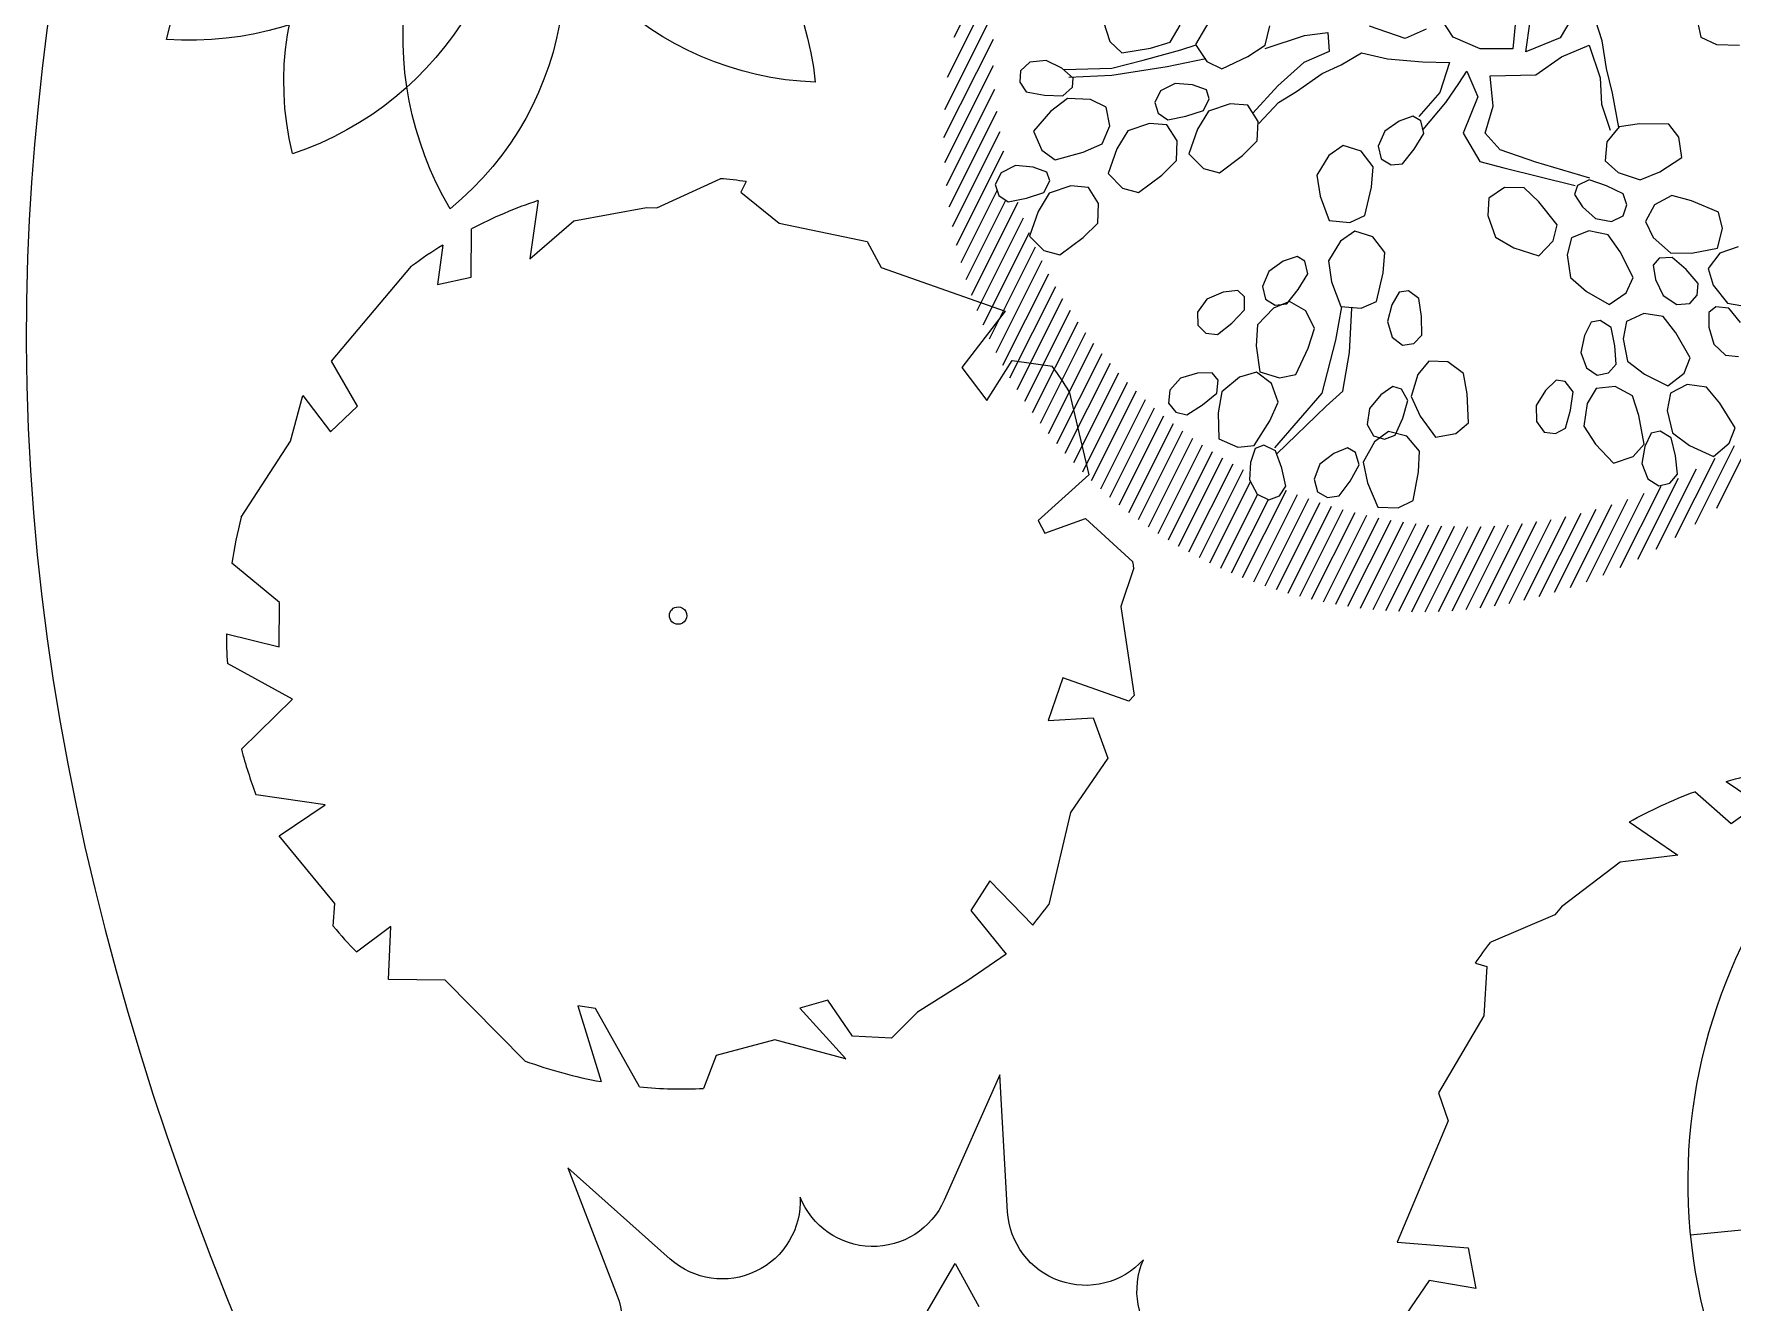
# Model space of a CAD drawing. Extents: x -809667 to 586099, y 3084146 to 3634412.
# Drawn here: x 381299.208 to 381301.849, y 3084288.711 to 3084290.684 of the extents above; entities that cross this region are included whole.
import ezdxf

# ---------------------------------------------------------------- set-up
doc = ezdxf.new("R2010")
doc.units = 0
doc.header["$LTSCALE"] = 0.5
doc.linetypes.add('CONTINOUS', pattern=[0])
doc.layers.get('0').update_dxf_attribs({"linetype": 'CONTINUOUS'})
for name, color, linetype in [('A-S-TREE', 95, 'CONTINUOUS'), ('TREE', 3, 'CONTINUOUS'), ('文字', 7, 'CONTINUOUS'), ('树', 3, 'CONTINUOUS')]:
    doc.layers.add(name, color=color, linetype=linetype)

# ---------------------------------------------------------------- blocks, each defined once
blk = doc.blocks.new('*E54')
at = {"layer": 'TREE', "color": 0}
blk.add_ellipse((-2.37, 3.565), major_axis=(2.696, 1.394), ratio=1, start_param=0.518575, end_param=0.519414, dxfattribs=at)
blk = doc.blocks.new('A$C4C586FE1')
at = {"layer": 'TREE', "color": 0}
for p, q in [((1100.1, 2800.7), (873.4, 2660.3)), ((1294, 2743), (1192.9, 2818.9)), ((1417.9, 2836.2), (1388.9, 2616.6)), ((1786.8, 2659.7), (1417.9, 2836.2)), ((1261.1, 2599.4), (1294, 2743)), ((873.4, 2660.3), (885.1, 2448.8)), ((1875, 2685.7), (1786.8, 2659.7)), ((2107.7, 2532.3), (1875, 2685.7)), ((1388.9, 2616.6), (1261.1, 2599.4)), ((570, 2555.2), (514.1, 2441.5)), ((785.3, 2557.2), (585.3, 2566.4)), ((841.8, 2435.9), (785.3, 2557.2)), ((2272.6, 2551), (2260.8, 2515.8)), ((2260.8, 2515.8), (2107.7, 2532.3)), ((2410.9, 2296.6), (2336, 2500.2)), ((514.1, 2441.5), (288.4, 2275.8)), ((885.1, 2448.8), (841.8, 2435.9)), ((288.4, 2275.8), (287.5, 2250.5)), ((2434.2, 2275.2), (2410.9, 2296.6)), ((2564.8, 2085.9), (2434.2, 2275.2)), ((287.5, 2250.5), (483.5, 2157.2)), ((329.8, 2135.9), (208.1, 2079)), ((422.4, 2031.4), (329.8, 2135.9)), ((483.5, 2157.2), (422.4, 2031.4)), ((208.1, 2079), (170.6, 1878.4)), ((2577.2, 1905.4), (2564.8, 2085.9)), ((2688, 2051.3), (2577.2, 1905.4)), ((170.6, 1878.4), (15.6, 1628.2)), ((2666.2, 1735.2), (2771.9, 1843.1)), ((2799.1, 1743.9), (2724.5, 1645.7)), ((2724.5, 1645.7), (2666.2, 1735.2)), ((2787.7, 1243.8), (2821.3, 1628.8)), ((5.9, 1547.3), (197.8, 1550.3)), ((197.8, 1550.3), (173.3, 1443)), ((173.3, 1443), (0, 1424.7)), ((0, 1424.7), (27, 1278.9)), ((27, 1278.9), (66.8, 1102)), ((2631.6, 1201.9), (2787.7, 1243.8)), ((2635, 1085.7), (2631.6, 1201.9)), ((67, 987.7), (66.8, 1102)), ((2775.3, 1105.3), (2635, 1085.7)), ((2702, 977.7), (2775.3, 1105.3)), ((67, 987.7), (157.2, 906.4)), ((2642.7, 701.9), (2702, 977.7)), ((157.2, 906.4), (291.2, 931.2)), ((291.2, 931.2), (334.9, 852.4)), ((334.9, 852.4), (122.2, 842.3)), ((122.7, 841.2), (319.7, 727.5)), ((319.7, 727.5), (413.9, 564.3)), ((2274.5, 500.5), (2371.1, 598.9)), ((2371.1, 598.9), (2562.8, 580.2)), ((413.9, 564.3), (369.3, 463.8)), ((2418.9, 412.8), (2274.5, 500.5)), ((513.2, 326.3), (782.8, 401.8)), ((782.8, 401.8), (827.4, 368.4)), ((2129.9, 415.1), (2351.7, 350.2)), ((2132, 192.5), (2129.9, 415.1)), ((827.4, 368.4), (609.7, 253.1)), ((1825.7, 254.4), (1999.5, 124.4)), ((1858.7, 85.1), (1825.7, 254.4)), ((1175.5, 133.3), (821.4, 131.7)), ((1175.5, 133.3), (1301.7, 9.6)), ((1301.7, 9.6), (1413.5, 131.8)), ((1413.5, 131.8), (1432.3, 0)), ((1540.1, 5.2), (1587.1, 58.5)), ((1587.1, 58.5), (1858.7, 85.1))]:
    blk.add_line(p, q, dxfattribs=at)
at = {"layer": 'TREE', "color": 0, "extrusion": (0, 0, -1)}
for major_axis, start_param, end_param in [((1003, 1003), -1.011805, -0.945114), ((1003, 1003), -1.426629, -1.413216), ((1003, 1003), -0.139248, -0.081961), ((839.1, 1143.7), 0.475418, 0.633835), ((1003, 1003), 0.553886, 0.636541), ((1003, 1003), 4.017991, 4.075425), ((1003, 1003), 1.314933, 1.417635), ((839.5, 1143.4), 3.200433, 3.340883), ((1003, 1003), 1.573401, 1.638153), ((839.3, 1143.5), 2.942836, 3.115157), ((1003, 1003), 1.829101, 1.934165), ((1003, 1003), 2.270337, 2.346427)]:
    blk.add_ellipse((1418.5, 1418.4), major_axis=major_axis, ratio=1, start_param=start_param, end_param=end_param, dxfattribs=at)
at = {"layer": 'TREE', "color": 0, "linetype": 'Continuous'}
for start_param, end_param in [(0.01341, 3.155003), (3.155003, 6.296595)]:
    blk.add_ellipse((1466.4, 1447.2), major_axis=(19.2, 19.2), ratio=1, start_param=start_param, end_param=end_param, dxfattribs=at)
at = {"layer": 'TREE', "color": 8, "linetype": 'CONTINOUS', "extrusion": (0, 0, -1), "xscale": 467.4085850556439, "yscale": 467.4085850556439, "zscale": -467.4085850556439, "rotation": 278.9250190116231}
blk.add_blockref('*E54', (-2892.7, 65.8), dxfattribs=at)
blk = doc.blocks.new('A$C46A015EA')
at = {"layer": '树', "color": 0, "linetype": 'Continuous'}
for centre, radius, start, end in [((1.328, 4.096), 1.969, 227.5644, 31.3305), ((0.798, 3.475), 1.995, 251.8163, 53.749), ((3.771, 4.188), 2.005, 153.4396, 313.5861), ((4.101, 3.626), 1.85, 126.1691, 303.0486), ((2.09, 4.411), 1.899, 199.3601, 10.491), ((4.644, 2.796), 2.077, 109.3184, 262.8778), ((0.796, 2.582), 1.783, 359.791, 92.4715), ((2.814, 4.682), 2.119, 188.6399, 263.6226), ((0.762, 1.899), 1.939, 297.0245, 103.8489), ((1.257, 1.36), 1.796, 310.7789, 134.4149), ((3.957, 1.204), 1.944, 51.9802, 218.2571), ((3.546, 0.815), 2.009, 38.8778, 198.6816), ((2.13, 0.326), 2.294, 10.2667, 147.1518)]:
    blk.add_arc(centre, radius, start, end, dxfattribs=at)
blk = doc.blocks.new('TREE1')
at = {"layer": 'A-S-TREE', "color": 0}
blk.add_line((-50, 23), (629, -3920), dxfattribs=at)
blk.add_ellipse((-50, 22), major_axis=(4000, 0), ratio=1, dxfattribs=at)
blk = doc.blocks.new('T-7')
at = {"layer": 'TREE', "color": 8, "ltscale": 200, "xscale": 0.4020618556701031, "yscale": 0.4020618556701031, "zscale": 0.4020618556701031, "rotation": 199.2879054791862}
blk.add_blockref('TREE1', (4.1, 110.4), dxfattribs=at)
blk = doc.blocks.new('紫薇')
at = {"color": 0}
for p, q in [((508.8, 175.5), (417.1, 267.1)), ((528.7, 137.8), (442.7, 223.9)), ((542.3, 106.5), (458.9, 190)), ((552.4, 78.8), (470.5, 160.7)), ((355, 141.2), (355.4, 119.6)), ((424.9, 121.7), (441.6, 125.6)), ((441.6, 125.6), (454.1, 120)), ((559.9, 53.6), (479.1, 134.4)), ((295.2, 99), (279.8, 112.7)), ((355.4, 119.6), (347, 104.3)), ((404, 95.4), (411.8, 108.8)), ((411.8, 108.8), (424.9, 121.7)), ((454.1, 120), (458.5, 108.8)), ((458.5, 108.8), (455.2, 97.1)), ((565.7, 30.2), (485.7, 110.1)), ((249.9, 106.4), (270.8, 88.4)), ((328.3, 90), (287.2, 87.6)), ((316.8, 99.4), (295.2, 99)), ((347, 104.3), (316.8, 99.4)), ((362.1, 92.4), (328.3, 90)), ((410.5, 106.9), (362.1, 92.4)), ((364.5, 85.1), (408, 97.2)), ((407.5, 86.4), (404, 95.4)), ((455.2, 97.1), (438, 87.9)), ((201.6, 64.6), (190.7, 82.1)), ((270.8, 88.4), (265.1, 67.5)), ((265.4, 70.7), (306.5, 75.5)), ((287.2, 87.6), (270.3, 87.6)), ((306.5, 75.5), (364.5, 85.1)), ((393.8, 68.2), (416.4, 76.9)), ((420, 80.9), (407.5, 86.4)), ((416.4, 76.9), (437.4, 69.5)), ((438, 87.9), (420, 80.9)), ((570, 8.1), (490.7, 87.5)), ((159.1, 61), (134.9, 56.2)), ((134.9, 56.2), (139.8, 36.8)), ((202.6, 61), (159.1, 61)), ((222.5, 58.9), (201.6, 64.6)), ((252.8, 55.2), (222.5, 58.9)), ((265.1, 67.5), (252.8, 55.2)), ((287.2, 48.9), (304.1, 56.2)), ((304.1, 56.2), (321, 53.7)), ((321, 53.7), (330.7, 44.1)), ((380.7, 55.3), (393.8, 68.2)), ((383.1, 35.6), (380.7, 55.3)), ((437.4, 69.5), (461, 55.4)), ((461, 55.4), (459, 33.9)), ((573.2, -12.7), (494.4, 66.1)), ((11.6, 10.3), (21.3, 46.5)), ((60, 24.8), (91.4, 48.9)), ((139.8, 36.8), (168.8, 34.4)), ((275.1, 39.3), (287.2, 48.9)), ((275.1, 29.6), (275.1, 39.3)), ((330.7, 44.1), (330.7, 32)), ((575.4, -32.6), (497, 45.8)), ((35.8, 27.2), (60, 24.8)), ((108.3, 24.8), (84.2, 10.3)), ((132.5, 19.9), (108.3, 24.8)), ((154.3, 17.5), (132.5, 19.9)), ((168.8, 34.4), (202.6, 19.9)), ((202.6, 19.9), (236.4, 0.6)), ((284.8, 19.9), (275.1, 29.6)), ((304.1, 19.9), (284.8, 19.9)), ((323.4, 22.3), (304.1, 19.9)), ((330.7, 32), (323.4, 22.3)), ((325.9, 17.5), (342.8, 24.8)), ((342.8, 24.8), (367, 24.8)), ((367, 24.8), (383.9, 10.3)), ((396.9, 20.2), (383.1, 35.6)), ((418.4, 18.1), (396.9, 20.2)), ((448.9, 19.6), (418.4, 18.1)), ((459, 33.9), (448.9, 19.6)), ((461.2, 10.3), (473.3, 19.9)), ((473.3, 19.9), (490.2, 27.2)), ((490.2, 27.2), (507.1, 24.8)), ((499.2, 25.9), (498.8, 26.3)), ((507.1, 24.8), (516.8, 15.1)), ((-56, -28.4), (-70.5, 0.6)), ((-56, 5.4), (-43.9, -21.1)), ((-11.6, -10.3), (11.6, 10.3)), ((84.2, 10.3), (50.3, -4.2)), ((185.7, 7.9), (154.3, 17.5)), ((207.4, 3), (185.7, 7.9)), ((234, -11.5), (207.4, 3)), ((234, -9.1), (238.9, 10.3)), ((238.9, 10.3), (255.8, 17.5)), ((255.8, 17.5), (279.9, 17.5)), ((279.9, 17.5), (296.9, 3)), ((296.9, 3), (313.8, -18.7)), ((321, -1.8), (325.9, 17.5)), ((383.9, 10.3), (400.8, -11.5)), ((461.2, 0.6), (461.2, 10.3)), ((470.9, -9.1), (461.2, 0.6)), ((516.8, 3), (509.6, -6.6)), ((516.8, 15.1), (516.8, 3)), ((576.7, -51.6), (516.8, 8.3)), ((-111.6, -11.5), (-94.7, -26)), ((-43.9, -21.1), (-11.6, -10.3)), ((50.3, -4.2), (23.7, -13.9)), ((23.7, -13.9), (43.1, -40.5)), ((241.3, -28.4), (234, -9.1)), ((328.3, -21.1), (321, -1.8)), ((400.8, -11.5), (391.1, -30.8)), ((425, -18.7), (441.9, -11.5)), ((441.9, -11.5), (466.1, -11.5)), ((466.1, -11.5), (483, -26)), ((490.2, -9.1), (470.9, -9.1)), ((509.6, -6.6), (490.2, -9.1)), ((577.3, -87.5), (500, -10.2)), ((577.3, -69.9), (511.5, -4.1)), ((-135.8, -42.9), (-135.8, -21.1)), ((-94.7, -26), (-56, -28.4)), ((9.2, -28.4), (6.8, -57.4)), ((21.3, -38), (9.2, -28.4)), ((260.6, -38), (241.3, -28.4)), ((313.8, -18.7), (304.1, -38)), ((347.6, -30.8), (328.3, -21.1)), ((376.6, -40.5), (347.6, -30.8)), ((391.1, -30.8), (376.6, -40.5)), ((420.1, -38), (425, -18.7)), ((483, -26), (499.9, -47.7)), ((576.6, -104.5), (499.6, -27.5)), ((-237.3, -51.9), (-235.2, -71.8)), ((-131, -71.9), (-135.8, -42.9)), ((-121.3, -42.9), (-121.3, -79.1)), ((-89.9, -45.3), (-121.3, -42.9)), ((-58.4, -55), (-89.9, -45.3)), ((-12.5, -40.5), (-58.4, -55)), ((-5.3, -71.9), (-12.5, -40.5)), ((40.7, -52.5), (21.3, -38)), ((72.1, -71.9), (40.7, -52.5)), ((43.1, -40.5), (72.1, -57.4)), ((289.6, -47.7), (260.6, -38)), ((304.1, -38), (289.6, -47.7)), ((427.4, -57.4), (420.1, -38)), ((499.9, -47.7), (490.2, -67)), ((575.5, -121), (498.7, -44.3)), ((6.8, -57.4), (33.4, -88.8)), ((71.7, -62.6), (77.9, -55.2)), ((72.9, -76.2), (71.7, -62.6)), ((77.9, -55.2), (93.4, -55.6)), ((93.4, -55.6), (111, -60.9)), ((111, -60.9), (122.4, -73.6)), ((141.1, -73), (157.2, -61.4)), ((157.2, -61.4), (174.8, -66.7)), ((174.8, -66.7), (193.3, -82.2)), ((446.7, -67), (427.4, -57.4)), ((475.7, -76.7), (446.7, -67)), ((490.2, -67), (475.7, -76.7)), ((573.8, -137.1), (497.3, -60.6)), ((-248.6, -84.4), (-271.3, -92.6)), ((-235.2, -71.8), (-248.6, -84.4)), ((-128.5, -98.4), (-131, -71.9)), ((-121.3, -79.1), (-114, -105.7)), ((11.6, -96), (-5.3, -71.9)), ((33.4, -88.8), (26.1, -122.6)), ((87.7, -88.7), (72.9, -76.2)), ((104.1, -99.2), (87.7, -88.7)), ((123.6, -87.2), (115.8, -96.5)), ((122.4, -73.6), (123.6, -87.2)), ((134.2, -92.5), (141.1, -73)), ((193.3, -82.2), (197, -104.2)), ((571.7, -152.6), (495.4, -76.3)), ((-123.7, -134.7), (-128.5, -98.4)), ((-114, -105.7), (-114, -134.7)), ((2, -117.8), (11.6, -96)), ((115.8, -96.5), (104.1, -99.2)), ((142.8, -112.3), (134.2, -92.5)), ((197, -104.2), (196, -131.7)), ((566.2, -182.5), (490.3, -106.6)), ((569.1, -167.7), (493.1, -91.7)), ((-29.4, -141.9), (2, -117.8)), ((26.1, -122.6), (4.4, -137.1)), ((158.8, -138.4), (142.8, -112.3)), ((562.9, -196.8), (487.2, -121.1)), ((-174.5, -147.9), (-145.5, -138.1)), ((-145.5, -138.1), (-124.3, -134.2)), ((-124.3, -134.2), (-106.8, -145.2)), ((-77.8, -175.7), (-29.4, -141.9)), ((4.4, -137.1), (-60.9, -178.1)), ((176.1, -140.3), (158.8, -138.4)), ((196, -131.7), (176.1, -140.3)), ((559.2, -210.9), (483.7, -135.3)), ((-180.2, -164.4), (-174.5, -147.9)), ((-106.8, -145.2), (-99, -163.5)), ((-9.2, -163.5), (10.3, -156.7)), ((10.3, -156.7), (29.5, -162)), ((158, -162.4), (174.1, -150.7)), ((174.1, -150.7), (191.7, -156)), ((191.7, -156), (210.2, -171.6)), ((233.6, -164.1), (239.8, -156.7)), ((239.8, -156.7), (255.3, -157)), ((255.3, -157), (272.9, -162.3)), ((555.2, -224.5), (479.8, -149.2)), ((-176.3, -185.6), (-180.2, -164.4)), ((-99, -163.5), (-108.1, -179.5)), ((-92, -188.9), (-76.6, -177.2)), ((-76.6, -177.2), (-63.1, -179.1)), ((-19.3, -182.6), (-9.2, -163.5)), ((29.5, -162), (36.3, -179.1)), ((151.1, -181.9), (158, -162.4)), ((210.2, -171.6), (213.9, -193.6)), ((234.8, -177.7), (233.6, -164.1)), ((249.6, -190.1), (234.8, -177.7)), ((272.9, -162.3), (284.3, -175.1)), ((284.3, -175.1), (285.5, -188.7)), ((305.8, -179.5), (310.3, -170.9)), ((310.3, -170.9), (325.4, -168)), ((325.4, -168), (343.8, -169.4)), ((343.8, -169.4), (357.7, -179.4)), ((546.3, -250.9), (471.2, -175.9)), ((550.9, -237.9), (475.7, -162.7)), ((-149.6, -192.7), (-176.3, -185.6)), ((-127.4, -194.1), (-149.6, -192.7)), ((-108.1, -179.5), (-127.4, -194.1)), ((-106, -202.5), (-92, -188.9)), ((-63.1, -179.1), (-57.2, -186.8)), ((-57.2, -186.8), (-61, -201.8)), ((-29.7, -211.3), (-19.3, -182.6)), ((36.3, -179.1), (35.7, -203.3)), ((159.7, -201.7), (151.1, -181.9)), ((213.9, -193.6), (212.9, -221.1)), ((266, -200.7), (249.6, -190.1)), ((285.5, -188.7), (277.8, -197.9)), ((309.8, -192.5), (305.8, -179.5)), ((327, -201.5), (309.8, -192.5)), ((361.7, -192.5), (356.1, -203.1)), ((357.7, -179.4), (361.7, -192.5)), ((541.3, -263.7), (466.4, -188.8)), ((-105.9, -214.5), (-106, -202.5)), ((-61, -201.8), (-70.2, -217.7)), ((-20.4, -226.1), (-29.7, -211.3)), ((35.7, -203.3), (20.8, -219.9)), ((175.7, -227.8), (159.7, -201.7)), ((246.4, -234.4), (249, -213.9)), ((249, -213.9), (262.3, -199)), ((262.3, -199), (280.6, -200.5)), ((277.8, -197.9), (266, -200.7)), ((280.6, -200.5), (302, -211.7)), ((302, -211.7), (310.3, -232.4)), ((345.2, -208.3), (327, -201.5)), ((356.1, -203.1), (345.2, -208.3)), ((530.6, -288.4), (456, -213.7)), ((536.1, -276.2), (461.3, -201.4)), ((-171.8, -232.2), (-153.8, -220.2)), ((-153.8, -220.2), (-133.4, -223.6)), ((-133.4, -223.6), (-119.1, -237.5)), ((-98.6, -224.2), (-105.9, -214.5)), ((-85.1, -226), (-98.6, -224.2)), ((-70.2, -217.7), (-85.1, -226)), ((-77.4, -238.3), (-59.6, -227.8)), ((-59.6, -227.8), (-39.8, -229.2)), ((-39.8, -229.2), (-29.7, -244.6)), ((-1.3, -236.2), (-20.4, -226.1)), ((20.8, -219.9), (-1.3, -236.2)), ((132.4, -239), (140.2, -227.8)), ((140.2, -227.8), (149.8, -226.1)), ((149.8, -226.1), (161.4, -236.3)), ((193, -229.7), (175.7, -227.8)), ((212.9, -221.1), (193, -229.7)), ((219.5, -269.9), (202.6, -226.4)), ((212.3, -221.6), (229.2, -253)), ((524.9, -300.3), (450.4, -225.8)), ((-194.7, -252.4), (-171.8, -232.2)), ((-119.1, -237.5), (-121.3, -255.7)), ((-83.6, -259.1), (-77.4, -238.3)), ((-29.7, -244.6), (-25.5, -268.4)), ((135.8, -258), (132.4, -239)), ((161.4, -236.3), (171.4, -251.7)), ((259.1, -251.9), (246.4, -234.4)), ((310.3, -232.4), (315.1, -259.5)), ((359.6, -253.8), (363.1, -244.8)), ((363.1, -244.8), (377.9, -240.2)), ((377.9, -240.2), (396.3, -239.5)), ((396.3, -239.5), (411.2, -247.9)), ((411.2, -247.9), (416.7, -260.4)), ((512.6, -323.4), (438.4, -249.1)), ((518.9, -312), (444.5, -237.6)), ((-193.6, -269.8), (-194.7, -252.4)), ((-121.3, -255.7), (-133.4, -276.7)), ((-88.1, -289.3), (-83.6, -259.1)), ((141.5, -276.6), (135.8, -258)), ((171.4, -251.7), (172, -268.8)), ((229.2, -253), (260.6, -301.3)), ((280.3, -274), (259.1, -251.9)), ((315.1, -259.5), (297.6, -272.1)), ((307.4, -275), (318.8, -258.8)), ((318.8, -258.8), (337.2, -258.1)), ((337.2, -258.1), (359.8, -266.8)), ((365.2, -266.3), (359.6, -253.8)), ((359.8, -266.8), (370.3, -286.5)), ((383.2, -273.3), (365.2, -266.3)), ((416.7, -260.4), (412.3, -271.7)), ((506.1, -334.6), (432, -260.4)), ((-181.7, -287.9), (-193.6, -269.8)), ((-154.4, -284.1), (-181.7, -287.9)), ((-133.4, -276.7), (-154.4, -284.1)), ((-143.4, -298.8), (-133.7, -282.1)), ((-133.7, -282.1), (-120.5, -278.5)), ((-120.5, -278.5), (-112.1, -283.4)), ((-112.1, -283.4), (-109.8, -298.7)), ((-25.5, -268.4), (-36.8, -287.6)), ((152.3, -282.1), (141.5, -276.6)), ((164.2, -280), (152.3, -282.1)), ((172, -268.8), (164.2, -280)), ((238.9, -306.2), (219.5, -269.9)), ((297.6, -272.1), (280.3, -274)), ((307.1, -295.7), (307.4, -275)), ((402.1, -278.1), (383.2, -273.3)), ((412.3, -271.7), (402.1, -278.1)), ((492.4, -356.2), (418.5, -282.2)), ((499.4, -345.5), (425.3, -271.4)), ((-203, -293.5), (-182.4, -293.6)), ((-182.4, -293.6), (-166, -304.9)), ((-151, -316.8), (-143.4, -298.8)), ((-109.8, -298.7), (-112, -316.9)), ((-76, -301.9), (-88.1, -289.3)), ((-55.3, -308.1), (-76, -301.9)), ((-36.8, -287.6), (-55.3, -308.1)), ((260.6, -301.3), (325.9, -340)), ((321.7, -311.7), (307.1, -295.7)), ((370.3, -286.5), (378.2, -312.8)), ((477.7, -376.9), (404, -303.2)), ((485.2, -366.6), (411.4, -292.8)), ((-166, -304.9), (-165.2, -323.3)), ((-146.2, -327.9), (-151, -316.8)), ((-112, -316.9), (-122.6, -330.4)), ((-49.5, -331.8), (-41, -321)), ((-41, -321), (-31.4, -319.9)), ((-31.4, -319.9), (-20.4, -330.7)), ((112.7, -328.7), (124.5, -311.7)), ((124.5, -311.7), (143.2, -304.7)), ((143.2, -304.7), (158.7, -314.5)), ((158.7, -314.5), (172.5, -334.4)), ((179.7, -323.6), (187.6, -318.1)), ((187.6, -318.1), (202.4, -322.5)), ((260.6, -315.8), (238.9, -306.2)), ((325.9, -347.2), (260.6, -315.8)), ((345.2, -331.1), (321.7, -311.7)), ((378.2, -312.8), (362.2, -327.4)), ((470, -386.9), (396.5, -313.3)), ((-165.2, -323.3), (-173.8, -345.9)), ((-135.8, -333.9), (-146.2, -327.9)), ((-122.6, -330.4), (-135.8, -333.9)), ((-112.3, -358.3), (-105.1, -337.9)), ((-105.1, -337.9), (-86.8, -328.4)), ((-86.8, -328.4), (-67, -330.8)), ((-67, -330.8), (-57.8, -346.8)), ((-47.1, -351), (-49.5, -331.8)), ((-20.4, -330.7), (-11.2, -346.6)), ((115.8, -350.1), (112.7, -328.7)), ((172.5, -334.4), (170.2, -356.6)), ((177.2, -337), (179.7, -323.6)), ((188.2, -352.9), (177.2, -337)), ((202.4, -322.5), (218, -332.3)), ((218, -332.3), (225.6, -347.6)), ((325.7, -343.5), (335.6, -334)), ((335.6, -334), (345.2, -334.3)), ((362.2, -327.4), (345.2, -331.1)), ((345.2, -334.3), (354.6, -346.6)), ((454, -406.2), (380.6, -332.8)), ((462.1, -396.6), (388.7, -323.1)), ((-173.8, -345.9), (-193.4, -356.6)), ((-180.1, -369.4), (-173.3, -351.3)), ((-173.3, -351.3), (-160.8, -345.7)), ((-160.8, -345.7), (-151.8, -349.1)), ((-151.8, -349.1), (-147, -363.8)), ((-57.8, -346.8), (-54.8, -370.8)), ((-42.4, -369.9), (-47.1, -351)), ((-11.2, -346.6), (-11.5, -363.7)), ((124.3, -379.4), (115.8, -350.1)), ((170.2, -356.6), (161.9, -382.8)), ((201.2, -367.5), (188.2, -352.9)), ((225.6, -347.6), (223.2, -361.1)), ((325.2, -362.8), (325.7, -343.5)), ((354.6, -346.6), (361.4, -363.7)), ((437.1, -424.6), (363.9, -351.5)), ((445.7, -415.5), (372.4, -342.2)), ((-147, -363.8), (-146.3, -382.2)), ((-118.4, -388.2), (-112.3, -358.3)), ((-54.8, -370.8), (-67.2, -389.3)), ((-31.9, -375.9), (-42.4, -369.9)), ((-19.9, -374.5), (-31.9, -375.9)), ((-11.5, -363.7), (-19.9, -374.5)), ((9.7, -383.3), (14, -370.3)), ((14, -370.3), (22.7, -366)), ((22.7, -366), (36.7, -372.6)), ((36.7, -372.6), (50.8, -384.5)), ((182.5, -391.6), (190.2, -372.4)), ((190.2, -372.4), (206.8, -361.4)), ((213.2, -367.9), (201.2, -367.5)), ((206.8, -361.4), (224.2, -367.4)), ((223.2, -361.1), (213.2, -367.9)), ((224.2, -367.4), (242, -383.7)), ((246.6, -371.5), (253.1, -364.4)), ((247.2, -385.2), (246.6, -371.5)), ((253.1, -364.4), (268.5, -365.4)), ((268.5, -365.4), (285.9, -371.4)), ((285.9, -371.4), (296.8, -384.6)), ((327.1, -382.2), (325.2, -362.8)), ((361.4, -363.7), (358.6, -380.5)), ((428.3, -433.5), (361, -366.2)), ((-146.3, -382.2), (-154.5, -397.2)), ((-107.1, -401.5), (-118.4, -388.2)), ((-67.2, -389.3), (-86.7, -408.7)), ((-48.1, -407), (-34, -391.9)), ((-34, -391.9), (-14.6, -387.6)), ((-14.6, -387.6), (-0.5, -399.5)), ((18.3, -400.6), (9.7, -383.3)), ((50.8, -384.5), (56.1, -400.7)), ((140.5, -385.9), (124.3, -379.4)), ((161.9, -382.8), (140.5, -385.9)), ((190.3, -411.7), (182.5, -391.6)), ((242, -383.7), (244.8, -405.8)), ((261.5, -398.2), (247.2, -385.2)), ((296.8, -384.6), (297.4, -398.2)), ((336.6, -389.7), (327.1, -382.2)), ((400.6, -458.8), (327.9, -386.1)), ((348.7, -390), (336.6, -389.7)), ((358.6, -380.5), (348.7, -390)), ((410, -450.6), (349, -389.6)), ((419.3, -442.2), (358.1, -381)), ((-154.5, -397.2), (-167, -402.8)), ((-86.7, -408.7), (-107.1, -401.5)), ((-48.1, -428.6), (-48.1, -407)), ((-0.5, -399.5), (10.2, -421.1)), ((29.1, -416.8), (18.3, -400.6)), ((56.1, -400.7), (51.8, -413.7)), ((244.8, -405.8), (242.6, -433.3)), ((277.4, -409.4), (261.5, -398.2)), ((289.3, -407.2), (277.4, -409.4)), ((297.4, -398.2), (289.3, -407.2)), ((370.9, -482.1), (298.5, -409.7)), ((381, -474.6), (308.5, -402.1)), ((390.9, -466.8), (318.3, -394.2)), ((-132.9, -443), (-125, -422.8)), ((-125, -422.8), (-106.5, -413.8)), ((-106.5, -413.8), (-86.8, -416.9)), ((-86.8, -416.9), (-78, -433.1)), ((10.2, -421.1), (4.8, -442.7)), ((41, -419), (29.1, -416.8)), ((51.8, -413.7), (41, -419)), ((205.2, -438.4), (190.3, -411.7)), ((349.9, -496.5), (277.7, -424.4)), ((360.5, -489.4), (288.2, -417.2)), ((-139.8, -472.8), (-132.9, -443)), ((-78, -433.1), (-75.8, -457.1)), ((-43.8, -458.8), (-48.1, -428.6)), ((4.8, -442.7), (-7.1, -467.6)), ((222.4, -441), (205.2, -438.4)), ((242.6, -433.3), (222.4, -441)), ((316.7, -516.3), (244.9, -444.5)), ((328, -510), (256.1, -438)), ((339.1, -503.4), (267, -431.3)), ((-75.8, -457.1), (-88.6, -475.3)), ((-72.9, -461.7), (-64.2, -451.2)), ((-71.1, -481), (-72.9, -461.7)), ((-64.2, -451.2), (-54.6, -450.3)), ((-54.6, -450.3), (-43.8, -461.4)), ((-28.7, -467.5), (-43.8, -458.8)), ((-43.8, -461.4), (-35.1, -477.6)), ((281.2, -533.9), (209.8, -462.5)), ((293.3, -528.3), (221.7, -456.7)), ((305.1, -522.4), (233.4, -450.8)), ((-128.9, -486.3), (-139.8, -472.8)), ((-88.6, -475.3), (-108.7, -494.2)), ((-66.9, -500), (-71.1, -481)), ((-35.1, -477.6), (-35.9, -494.7)), ((-7.1, -467.6), (-28.7, -467.5)), ((243.3, -549), (172.3, -478)), ((256.2, -544.2), (185, -473.1)), ((268.8, -539.2), (197.5, -467.9)), ((-94.9, -546.7), (-158.9, -482.7)), ((-68.3, -555.6), (-133.5, -490.4)), ((-108.7, -494.2), (-128.9, -486.3)), ((-43.8, -562.4), (-109.9, -496.4)), ((-35.9, -494.7), (-44.6, -505.2)), ((173.8, -567.9), (103.6, -497.7)), ((188.4, -564.8), (118, -494.5)), ((202.6, -561.4), (132.1, -490.8)), ((216.5, -557.6), (145.8, -486.9)), ((230, -553.4), (159.2, -482.6)), ((-21, -567.5), (-87.7, -500.8)), ((-56.6, -506.3), (-66.9, -500)), ((0.5, -571.4), (-66.8, -504.1)), ((-44.6, -505.2), (-56.6, -506.3)), ((20.9, -574.1), (-46.8, -506.4)), ((40.4, -576), (-27.7, -507.8)), ((59.1, -577), (-9.4, -508.5)), ((77.1, -577.3), (8.3, -508.5)), ((94.5, -577), (25.4, -507.9)), ((111.3, -576.2), (42, -506.8)), ((127.6, -574.8), (58.1, -505.2)), ((143.5, -572.9), (73.7, -503.1)), ((158.8, -570.6), (88.8, -500.6))]:
    blk.add_line(p, q, dxfattribs=at)
blk = doc.blocks.new('红枫')
at = {"color": 0}
blk.add_lwpolyline([(-107.2, -1485, 0.665495), (-560.7, -1412.2, 0.665495), (-932.9, -1143), (-1306, -1370.8), (-1078.3, -997.6, 0.665495), (-1347.5, -625.5, 0.665495), (-1420.3, -172), (-1845.2, -69.3), (-1420.3, 33.6, 0.665495), (-1347.6, 487.2, 0.665495)], format="xyb", dxfattribs=at)
blk.add_lwpolyline([(-107.2, -1485, 0.665495), (-560.7, -1412.2, 0.665495), (-932.9, -1143), (-1306, -1370.8), (-1078.3, -997.6, 0.665495), (-1347.5, -625.5, 0.665495), (-1420.3, -172), (-1845.2, -69.3), (-1420.3, 33.6, 0.665495), (-1347.6, 487.2, 0.665495)], format="xyb", dxfattribs=at)
blk.add_lwpolyline([(-783.4, -678.1), (-892.4, -911.5), (-736.7, -895.9)], dxfattribs=at)
blk = doc.blocks.new('123213')
at = {"layer": '文字', "color": 8, "linetype": 'Continuous'}
for points, knots in [([(381894.0902, 3087161.4253), (381894.1217, 3087161.1251), (381894.153, 3087160.8276), (381894.2571, 3087159.9531), (381894.3406, 3087159.3938), (381894.5573, 3087158.4997), (381894.674, 3087158.1435), (381894.9693, 3087157.5101), (381895.1476, 3087157.2349), (381895.4947, 3087156.8656), (381895.6383, 3087156.7442), (381895.9791, 3087156.5077), (381896.1727, 3087156.3951), (381896.7929, 3087156.0698), (381897.2633, 3087155.8668), (381898.015, 3087155.4849), (381898.2971, 3087155.3283), (381898.7804, 3087154.9941), (381898.9873, 3087154.8236), (381899.3536, 3087154.4517), (381899.516, 3087154.2509), (381900.0785, 3087153.4275), (381900.3458, 3087152.7318), (381900.7486, 3087151.2961), (381900.8839, 3087150.5525), (381901.152, 3087149.1134), (381901.2851, 3087148.4179), (381901.5761, 3087147.4416), (381901.7017, 3087147.1076), (381902.0204, 3087146.4802), (381902.22, 3087146.2034), (381902.7123, 3087145.7084), (381903.002, 3087145.4928), (381903.9688, 3087144.941), (381904.7595, 3087144.6781), (381906.5317, 3087144.2868), (381907.5108, 3087144.1573), (381908.7935, 3087144.0113), (381909.071, 3087143.981), (381909.3494, 3087143.9506), (381909.3535, 3087143.9502), (381909.3576, 3087143.9497), (381909.3618, 3087143.9493), (381910.0186, 3087143.8776), (381910.6755, 3087143.8059), (381911.3324, 3087143.7342)], [0, 0, 0, 0, 0.809904, 0.809904, 2.429711, 2.429711, 3.66837, 3.66837, 4.926642, 4.926642, 5.673722, 5.673722, 6.420801, 6.420801, 7.887995, 7.887995, 8.767827, 8.767827, 9.468061, 9.468061, 10.168296, 10.168296, 12.19742, 12.19742, 14.226544, 14.226544, 16.255668, 16.255668, 17.461197, 17.461197, 18.836307, 18.836307, 20.211417, 20.211417, 22.844117, 22.844117, 25.476818, 25.476818, 26.19649, 26.19649, 26.19649, 26.207121, 26.207121, 26.207121, 27.904975, 27.904975, 27.904975, 27.904975]), ([(381893.4935, 3087161.3626), (381893.6975, 3087159.42), (381894.0535, 3087156.0303), (381900.9533, 3087154.4652), (381899.5151, 3087144.4202), (381906.1116, 3087143.7004), (381909.2843, 3087143.3542), (381909.2843, 3087143.3542), (381909.2843, 3087143.3542), (381909.2843, 3087143.3542), (381909.956, 3087143.2809), (381910.6276, 3087143.2076), (381911.2993, 3087143.1343)], [0, 0, 0, 0, 5.241042, 9.145642, 17.995634, 26.196498, 26.196498, 26.196498, 26.196498, 26.196498, 26.196498, 27.932578, 27.932578, 27.932578, 27.932578]), ([(381891.2895, 3087160.3868), (381892.5905, 3087158.9299), (381894.8608, 3087156.3877), (381891.3814, 3087150.2273), (381899.785, 3087144.5397), (381895.8836, 3087139.1721), (381894.0072, 3087136.5904), (381894.0072, 3087136.5904), (381894.0072, 3087136.5904), (381894.0072, 3087136.5904), (381893.5043, 3087135.8986), (381893.0015, 3087135.2068), (381892.4987, 3087134.515)], [0, 0, 0, 0, 5.241042, 9.145642, 17.995634, 26.196498, 26.196498, 26.196498, 26.196498, 26.196498, 26.196498, 28.394084, 28.394084, 28.394084, 28.394084]), ([(381890.8419, 3087159.9871), (381891.043, 3087159.762), (381891.2422, 3087159.5389), (381891.8197, 3087158.874), (381892.1776, 3087158.4361), (381892.6939, 3087157.6747), (381892.8791, 3087157.3488), (381893.1496, 3087156.7045), (381893.2335, 3087156.3875), (381893.2735, 3087155.8822), (381893.2669, 3087155.6943), (381893.2129, 3087155.283), (381893.1661, 3087155.064), (381892.9901, 3087154.3862), (381892.8242, 3087153.9014), (381892.6016, 3087153.0881), (381892.5279, 3087152.774), (381892.4505, 3087152.1916), (381892.4376, 3087151.9238), (381892.4666, 3087151.4026), (381892.5061, 3087151.1474), (381892.7377, 3087150.1775), (381893.073, 3087149.5119), (381893.8652, 3087148.2485), (381894.3248, 3087147.6485), (381895.21, 3087146.4827), (381895.6354, 3087145.9166), (381896.1626, 3087145.0449), (381896.3254, 3087144.7273), (381896.5757, 3087144.0696), (381896.6465, 3087143.7358), (381896.682, 3087143.0385), (381896.6469, 3087142.6792), (381896.4055, 3087141.5925), (381896.0686, 3087140.8303), (381895.1671, 3087139.2552), (381894.6048, 3087138.4433), (381893.8506, 3087137.3955), (381893.6865, 3087137.1697), (381893.5218, 3087136.9432), (381893.5194, 3087136.9398), (381893.5169, 3087136.9365), (381893.5145, 3087136.9331), (381893.0304, 3087136.2671), (381892.5464, 3087135.6011), (381892.0623, 3087134.9351)], [0, 0, 0, 0, 0.809904, 0.809904, 2.429711, 2.429711, 3.66837, 3.66837, 4.926642, 4.926642, 5.673722, 5.673722, 6.420801, 6.420801, 7.887995, 7.887995, 8.767827, 8.767827, 9.468061, 9.468061, 10.168296, 10.168296, 12.19742, 12.19742, 14.226544, 14.226544, 16.255668, 16.255668, 17.461197, 17.461197, 18.836307, 18.836307, 20.211417, 20.211417, 22.844117, 22.844117, 25.476818, 25.476818, 26.19649, 26.19649, 26.19649, 26.207121, 26.207121, 26.207121, 28.322681, 28.322681, 28.322681, 28.322681])]:
    blk.add_open_spline(points, degree=3, knots=knots, dxfattribs=at)
for name, p, xscale, yscale, zscale, rotation in [('A$C46A015EA', (381893.7185, 3087153.6654), -0.2560000000000002, 0.2560000000000001, 0.2560000000000001, 139.7590933901361), ('紫薇', (381895.286, 3087152.3397), -0.00148055020779717, 0.00148055020779717, 0.00148055020779717, 18.39408185160881), ('A$C4C586FE1', (381894.0657, 3087150.4186), -0.0004999999999999999, 0.0004999999999999999, 0.0005, 314.9561458719995), ('T-7', (381896.5185, 3087150.6114), -0.0005279999999329448, 0.000527999999932945, 0.0005279999999329448, 124.6526560546043), ('A$C4C586FE1', (381896.6291, 3087149.8355), 0.0005, 0.0005, 0.0005, 92.80541082498242), ('红枫', (381894.3723, 3087149.8302), -0.0004876369982957843, 0.000487636998295784, 0.04876370063039211, 124.6526560546043)]:
    blk.add_blockref(name, p, dxfattribs=dict(at, xscale=xscale, yscale=yscale, zscale=zscale, rotation=rotation))

msp = doc.modelspace()

# ---------------------------------------------------------------- block references
at = {"layer": '文字', "color": 8}
msp.add_blockref('123213', (-593.8497, -2861.6696), dxfattribs=at)

doc.saveas('drawing.dxf')
